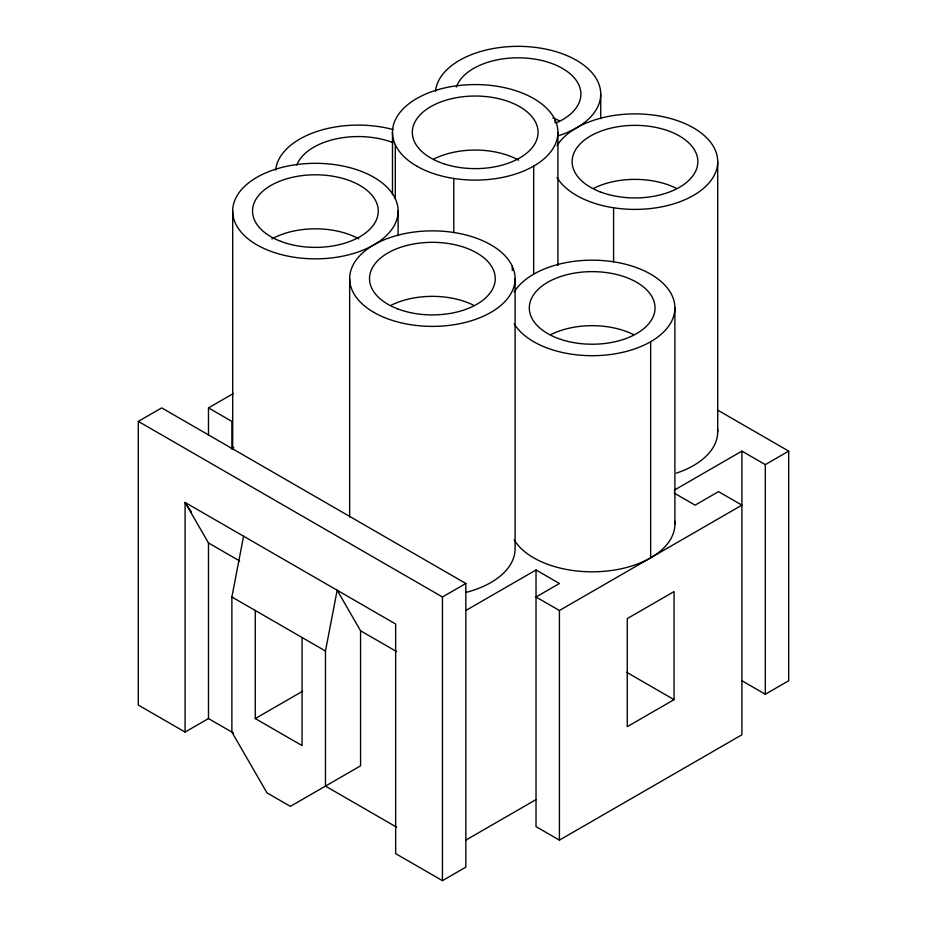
<?xml version="1.0" encoding="UTF-8"?>
<svg xmlns="http://www.w3.org/2000/svg" width="927" height="927" viewBox="0 0 927 927"><rect width="100%" height="100%" fill="white"/><g stroke="black" fill="none" stroke-linecap="round" stroke-linejoin="round"><path stroke-width="1.39" d="M396.594 827.162L325.47 786.096L325.47 651.021L337.161 590.232L360.557 630.766L360.557 765.841L290.371 806.363L266.976 792.852L231.877 732.063L231.877 596.988L243.581 536.212M185.087 732.063L138.297 705.053L138.297 421.391L161.692 407.892L465.841 583.489L465.841 867.139L442.446 880.65L395.655 853.64L395.655 624.01L185.087 502.446L185.087 732.063L208.482 718.564L233.442 732.967M208.482 435.331L208.482 407.892L233.488 393.454M231.263 448.772L233.755 447.335M138.297 421.391L442.446 596.988L465.841 583.489M255.273 610.499L255.273 718.564L302.689 691.183M466.154 610.314L536.026 569.978L559.421 583.489L536.026 596.988L559.421 610.499L741.913 505.145L718.518 491.634L695.123 505.145L674.184 493.06M674.23 490.186L741.913 451.113L765.308 464.624L788.703 451.113L788.703 680.742L765.308 694.253L741.913 680.742M674.056 699.653L627.266 726.664L627.266 618.599L674.056 591.588L674.056 699.653L626.64 672.272M466.154 839.943L536.026 799.607M536.026 569.978L536.026 826.617L559.421 840.129L741.913 734.775L741.913 451.113M717.359 409.919L788.703 451.113M208.482 407.892L231.877 421.391L231.877 448.83M191.333 511.901L185.087 502.446L208.482 542.967L239.595 560.928M360.557 630.766L396.652 651.6M231.877 596.988L325.47 651.021M255.273 718.564L302.075 745.575L302.075 637.509M765.308 464.624L765.308 694.253M717.707 161.646L717.707 431.797M674.891 307.926L674.891 524.056M650.661 341.704L650.661 557.822M613.581 207.775L613.581 261.796M600.731 94.102L600.731 118.668M559.421 610.499L559.421 840.129M557.915 132.329L557.915 265.481M555.099 119.977L555.099 122.816M533.685 166.107L533.685 274.16M515.099 278.621L515.099 548.772A82.712 47.752 0 0 1 466.038 592.399M512.283 266.258L512.283 270.522M453.79 178.459L453.79 232.492M442.446 596.988L442.446 880.65M398.123 211.078A82.712 47.752 0 0 1 274.044 252.445A82.712 47.752 0 0 1 274.044 169.722A82.712 47.752 0 0 1 398.123 211.078L398.123 235.643M395.296 144.693L395.296 198.726M392.48 132.329L392.48 194.566M349.664 278.621L349.664 516.988M232.689 211.078L232.689 449.456M208.482 542.967L208.482 718.564M674.752 521.287A82.712 47.752 0 0 1 608.529 570.87A82.712 47.752 0 0 1 514.195 539.977M717.568 429.027A82.712 47.752 0 0 1 676.351 473.152M514.195 292.005A82.712 47.752 0 0 1 641.368 269.537A82.712 47.752 0 0 1 641.368 346.327A82.712 47.752 0 0 1 514.195 323.859M275.643 170.093A82.712 47.752 0 0 1 393.199 129.583M296.814 165.064A62.862 36.292 0 0 1 302.399 156.153L304.415 154.091A62.862 36.292 0 0 1 393.048 142.642M435.435 91.344A82.712 47.752 0 0 1 561.426 53.453A82.712 47.752 0 0 1 559.375 135.458M557.011 145.713A82.712 47.752 0 0 1 684.184 123.256A82.712 47.752 0 0 1 684.184 200.035A82.712 47.752 0 0 1 557.011 177.567M456.362 87.022A62.862 36.292 0 0 1 551.217 63.279A62.862 36.292 0 0 1 556.281 122.897M552.944 117.961A62.862 36.292 0 0 1 559.468 120.846M593.547 188.39A62.862 36.292 0 0 1 676.443 188.39M433.743 159.073A62.862 36.292 0 0 1 518.668 160.151M271.854 238.934A62.862 36.292 0 0 1 358.795 238.853M390.927 305.365A62.862 36.292 0 0 1 473.824 305.365M550.731 334.67A62.862 36.292 0 0 1 633.628 334.67M560.742 339.363A62.862 36.292 0 0 0 655.041 307.926A62.862 36.292 0 0 0 560.742 276.501A62.862 36.292 0 0 0 560.742 339.363M373.894 312.387A82.712 47.752 0 0 0 512.283 290.985A82.712 47.752 0 0 0 410.974 232.492A82.712 47.752 0 0 0 373.894 312.387M280.568 241.298A62.862 36.292 0 0 0 378.135 213.395A62.862 36.292 0 0 0 287.497 178.563A62.862 36.292 0 0 0 280.568 241.298M397.451 308.795A62.862 36.292 0 0 0 495.111 280.997A62.862 36.292 0 0 0 404.578 246.072A62.862 36.292 0 0 0 397.451 308.795M600.07 191.819A62.862 36.292 0 0 0 697.718 164.021A62.862 36.292 0 0 0 607.185 129.096A62.862 36.292 0 0 0 600.07 191.819M416.71 166.107A82.712 47.752 0 0 0 555.099 144.693A82.712 47.752 0 0 0 453.79 86.199A82.712 47.752 0 0 0 416.71 166.107M443.766 163.766A62.862 36.292 0 0 0 538.066 132.329A62.862 36.292 0 0 0 443.766 100.904A62.862 36.292 0 0 0 443.766 163.766"/></g></svg>
